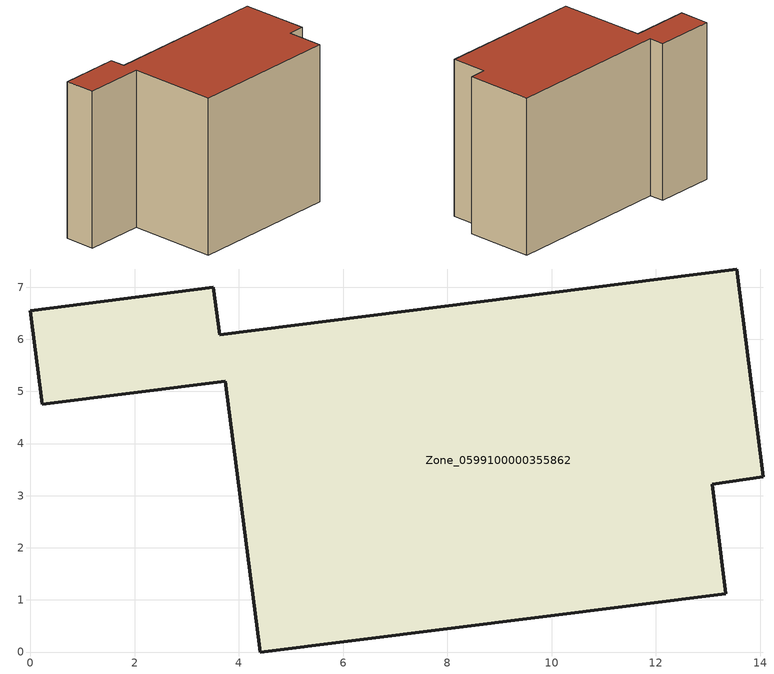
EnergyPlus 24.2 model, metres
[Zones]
Zone_0599100000355862
 floor ground (C_G): 0.23,4.75 0,6.55 3.51,7 3.63,6.09 13.55,7.35 14.06,3.36 13.08,3.22 13.35,1.12 4.41,0 3.74,5.2 z0
 wall outside (C_F): 0,6.55 0.23,4.75 3.74,5.2 4.41,0 13.35,1.12 13.08,3.22 14.06,3.36 13.55,7.35 3.63,6.09 3.51,7 0,6.55 z0:9.42
 roof outside (C_R): 3.63,6.09 3.51,7 0,6.55 0.23,4.75 3.74,5.2 4.41,0 13.35,1.12 13.08,3.22 14.06,3.36 13.55,7.35 z9.42
[BUILDING]
Pand.0599100000355862: North Axis=0; Terrain=City; Loads Convergence Tolerance Value=0.04; Temperature Convergence Tolerance Value=0.4; Solar Distribution=FullExterior; Maximum Number of Warmup Days=25; Minimum Number of Warmup Days=1
[Site:Location]
Rotterdam.The.Hague.AP_ZH_NLD Design_Conditions: Latitude=51.96; Longitude=4.45; Time Zone=1; Elevation=-4.5
[SITE:GROUNDTEMPERATURE:BUILDINGSURFACE]
18, 18, 18, 18, 18, 18, 18, 18, 18, 18, 18, 18
[MATERIAL] Thermal Absorptance=0.9; Solar Absorptance=0.7; Visible Absorptance=0.7
Name | Roughness | Thickness | Conductivity | Density | Specific Heat
G.TI.1992-2005 | MediumSmooth | 0.15 | 0.06 | 540 | 1210
F.TI.1992-2005 | Rough | 0.3 | 0.12 | 1920 | 840
R.TI.1992-2005 | MediumRough | 0.2 | 0.08 | 1500 | 1000
[CONSTRUCTION]
C_G: G.TI.1992-2005
C_F: F.TI.1992-2005
C_R: R.TI.1992-2005
[ZONE]
Zone_0599100000355862: Type=1; Multiplier=1; Ceiling Height=Autocalculate; Volume=Autocalculate; Floor Area=autocalculate; Part of Total Floor Area=Yes
[ZONEINFILTRATION:DESIGNFLOWRATE]
Infil_Zone_0599100000355862: Zone or ZoneList or Space or SpaceList=Zone_0599100000355862; Schedule=AlwaysOn; Design Flow Rate Calculation Method=Flow/Area; Flow Rate per Floor Area=0.0015; Constant Term Coefficient=1; Temperature Term Coefficient=0; Velocity Term Coefficient=0; Velocity Squared Term Coefficient=0
[HVACTEMPLATE:ZONE:IDEALLOADSAIRSYSTEM]
Zone_0599100000355862: Maximum Heating Supply Air Temperature=50; Minimum Cooling Supply Air Temperature=13; Maximum Heating Supply Air Humidity Ratio=0.0156; Minimum Cooling Supply Air Humidity Ratio=0.0077; Heating Limit=NoLimit; Cooling Limit=NoLimit; Dehumidification Control Type=ConstantSensibleHeatRatio; Cooling Sensible Heat Ratio=0.7; Dehumidification Setpoint=60; Humidification Control Type=None; Humidification Setpoint=30; Outdoor Air Method=None; Outdoor Air Flow Rate per Person=0.00944; Outdoor Air Flow Rate per Zone Floor Area=0; Outdoor Air Flow Rate per Zone=0; Demand Controlled Ventilation Type=None; Outdoor Air Economizer Type=NoEconomizer; Heat Recovery Type=None; Sensible Heat Recovery Effectiveness=0.7; Latent Heat Recovery Effectiveness=0.65
[ZONECONTROL:THERMOSTAT]
ThermostatControl_Zone_0599100000355862: Zone or ZoneList=Zone_0599100000355862; Control Type Schedule=DualSetpointControlType; Control 1=Thermostat_Zone_0599100000355862; Temperature Difference Between Cutout And Setpoint=0
[THERMOSTATSETPOINT:DUALSETPOINT]
Thermostat_Zone_0599100000355862: Heating Setpoint Temperature Schedule=HeatingSetpoint_Zone_0599100000355862; Cooling Setpoint Temperature Schedule=CoolingSetpoint_Zone_0599100000355862
[SCHEDULE:COMPACT]
HeatingSetpoint_Zone_0599100000355862: Through: 12/31, For: AllDays, Until: 24:00, 21
CoolingSetpoint_Zone_0599100000355862: Through: 12/31, For: AllDays, Until: 24:00, 24
DualSetpointControlType: Through: 12/31, For: AllDays, Until: 24:00, 4
AlwaysOn: Through: 12/31, For: AllDays, Until: 24:00, 1
